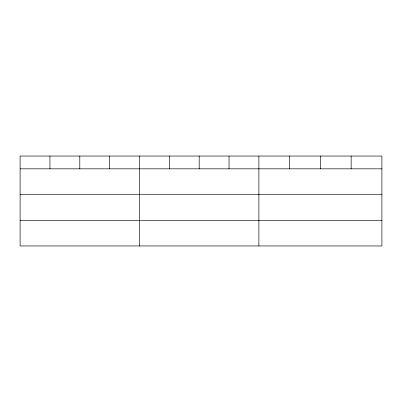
<?xml version="1.0" encoding="UTF-8"?>
<svg xmlns="http://www.w3.org/2000/svg" width="402" height="402" viewBox="0 0 402 402"><rect width="100%" height="100%" fill="white"/><g stroke="black" fill="none" stroke-linecap="round" stroke-linejoin="round"><path stroke-width="0.6" d="M381.9 194.282L381.9 156.041L20.1 156.041L20.1 245.959L381.9 245.959L381.9 194.282L20.1 194.282M20.1 168.83L381.9 168.83M20.1 220.507L381.9 220.507M351.147 156.041L351.147 168.83M320.394 156.041L320.394 168.83M289.641 156.041L289.641 168.83M258.888 156.041L258.888 245.959M229.039 156.041L229.039 168.83M199.191 156.041L199.191 168.83M169.342 156.041L169.342 168.83M139.494 156.041L139.494 245.959M109.645 156.041L109.645 168.83M79.797 156.041L79.797 168.83M49.948 156.041L49.948 168.83"/></g></svg>
